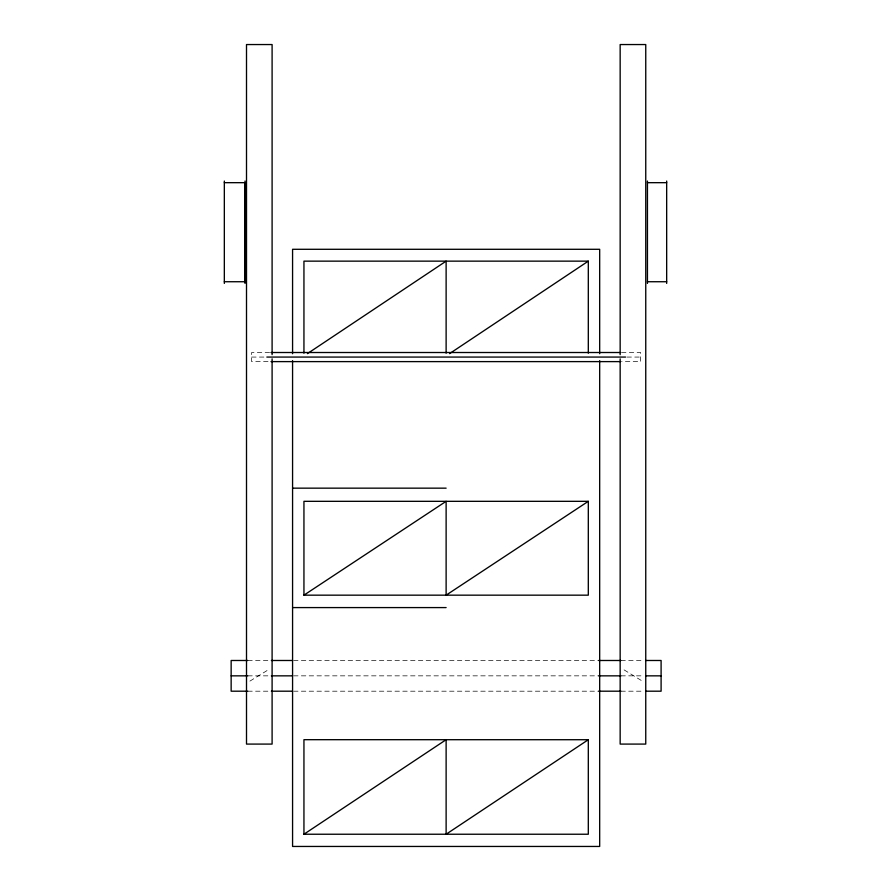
<?xml version="1.0" encoding="UTF-8"?>
<svg xmlns="http://www.w3.org/2000/svg" width="891" height="891" viewBox="0 0 891 891"><rect width="100%" height="100%" fill="white"/><g stroke="black" fill="none" stroke-linecap="round" stroke-linejoin="round"><path stroke-width="0.67" stroke-dasharray="4.46 3.34" d="M249.937 681.092L268.158 669.887M269.594 352.513L251.63 352.513L251.63 361.612L269.594 361.612M621.495 352.513L640.629 352.513L640.629 361.612L621.495 361.612M251.63 357.068L266.832 357.068M626.963 357.068L640.629 357.068M247.787 660.487L269.984 660.487M293.562 660.487L598.685 660.487M620.882 660.487L643.068 660.487M247.787 675.846L269.984 675.846M293.562 675.846L598.685 675.846M620.882 675.846L643.068 675.846M247.787 691.193L269.984 691.193M293.562 691.193L598.685 691.193M620.882 691.193L643.068 691.193M624.09 669.887L642.322 681.092"/><path stroke-width="1.34" d="M307.417 353.627L446.124 261.141L446.124 353.181M449.599 353.616L588.305 261.141L588.305 353.17M303.942 834.232L446.124 739.708L446.124 834.232L588.305 739.719L588.305 834.232L303.942 834.232L303.942 739.686L588.305 739.719M303.942 595.166L446.124 501.321L446.124 595.166L588.305 501.321L588.305 595.166L303.942 595.166L303.942 501.321L588.305 501.321M224.343 182.677L244.947 182.677L244.947 281.734L224.343 281.734M647.467 182.677L666.668 182.677M588.305 261.141L303.942 261.141L303.942 353.181M647.467 281.734L666.668 281.734M270.987 352.513L620.136 352.513M266.832 357.068L625.593 357.068M270.987 361.612L620.136 361.612M292.571 488.157L446.124 488.157M292.571 607.584L446.124 607.584M247.787 660.487L231.148 660.487L231.148 691.193L247.787 691.193M271.365 660.487L292.17 660.487M598.685 660.487L620.882 660.487M645.841 660.487L661.1 660.487L661.1 691.193L645.841 691.193M231.148 675.846L247.787 675.846M271.365 675.846L292.17 675.846M598.685 675.846L620.882 675.846M645.841 675.846L661.1 675.846M271.365 691.193L292.17 691.193M598.685 691.193L620.882 691.193M666.668 181.04L666.668 283.416M647.445 181.04L647.445 283.416M620.158 354.685L620.158 44.55L645.752 44.55L645.752 744.085L620.158 744.085L620.158 358.85M599.676 353.694L599.676 249.291L292.571 249.291L292.571 353.694M599.676 360.643L599.676 846.45L292.571 846.45L292.571 360.643M272.1 354.685L272.1 44.55L246.506 44.55L246.506 744.085L272.1 744.085L272.1 358.85M245.025 181.04L245.025 283.416M224.332 181.04L224.332 283.416"/></g></svg>
